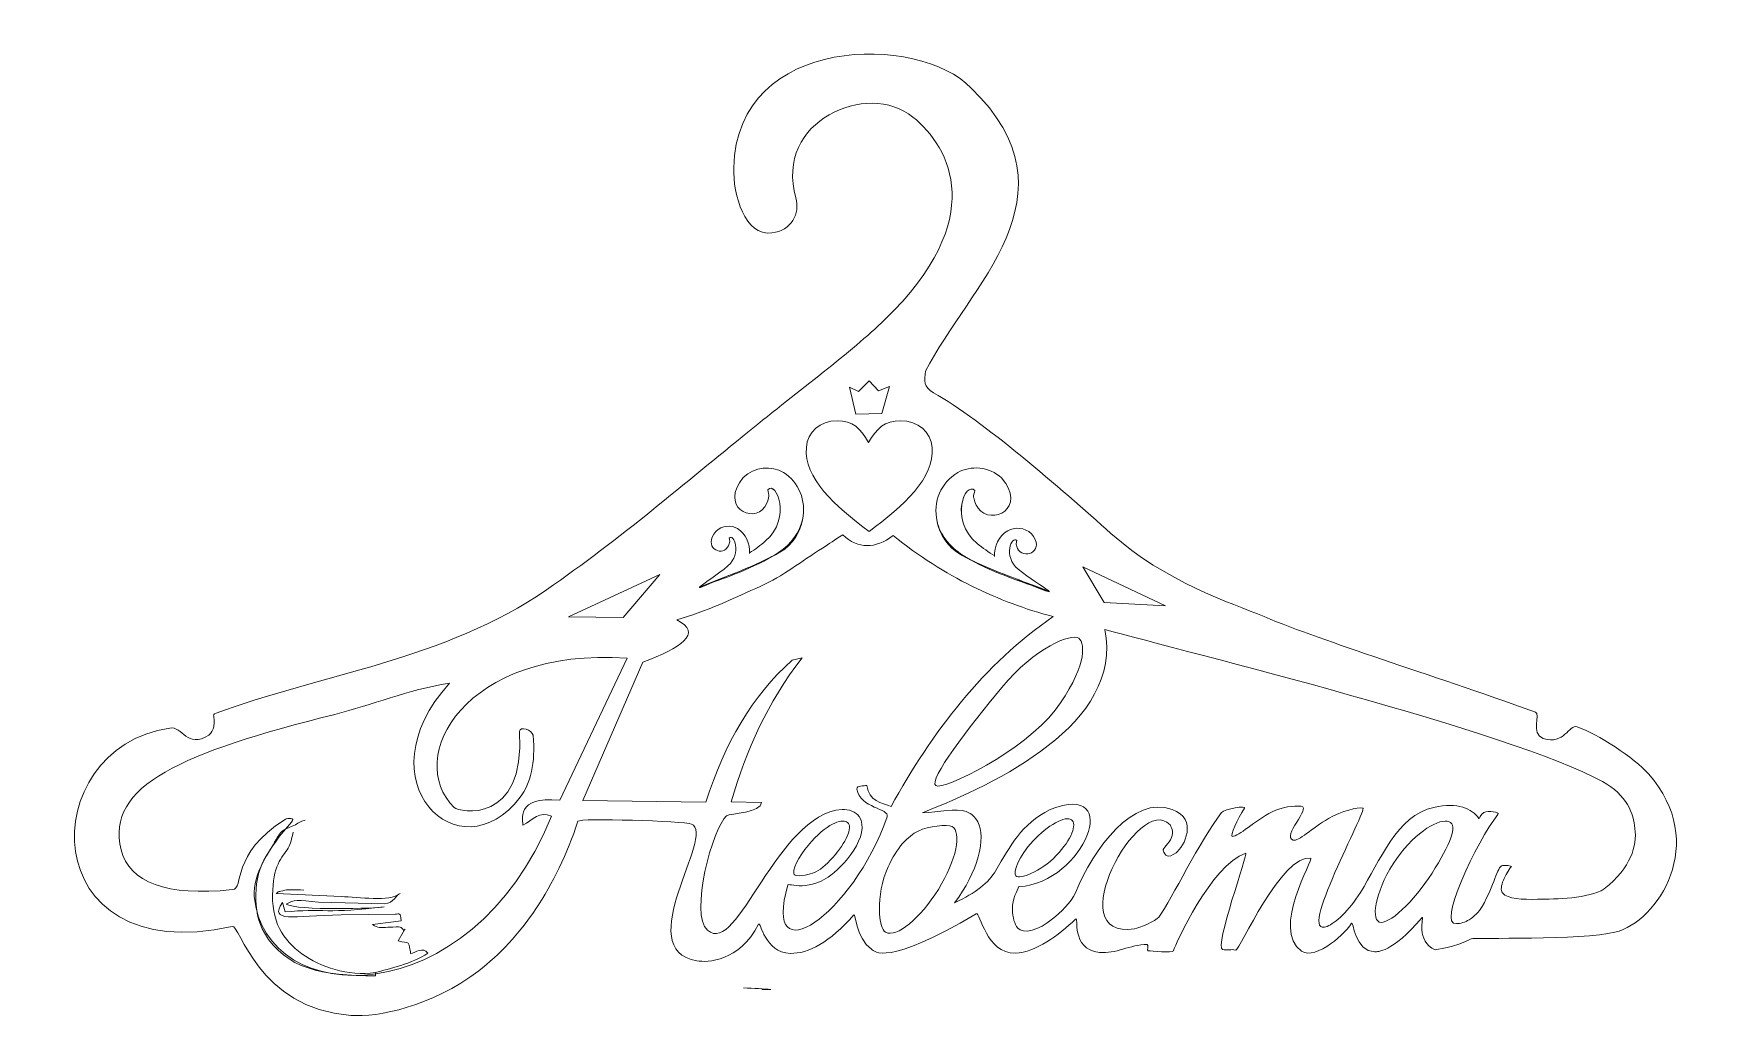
# Model space of a CAD drawing. Header units: millimetres. Extents: x -1234 to 1259, y 230 to 2117.
# Drawn here: x 788.5 to 1259.3, y 1802.2 to 2078.5 of the extents above; entities that cross this region are included whole.
import ezdxf

# ---------------------------------------------------------------- set-up
doc = ezdxf.new("R2010")
doc.units = ezdxf.units.MM
doc.header["$MEASUREMENT"] = 0
doc.layers.add('layer 1', color=7, linetype='Continuous')

msp = doc.modelspace()

# ---------------------------------------------------------------- linework, layer by layer
at = {"layer": 'layer 1', "color": 250, "lineweight": 9}
for points, knots in [([(1051.8511, 2063.184), (1083.0514, 2032.9505), (1051.0676, 2007.4914), (1039.0883, 1983.6517), (1039.0883, 1983.6517), (1038.6238, 1980.9791), (1038.4137, 1979.2358), (1041.272, 1977.6226), (1041.272, 1977.6226), (1055.2734, 1969.7236), (1076.9013, 1950.8164), (1091.1482, 1938.0999), (1091.1482, 1938.0999), (1106.5323, 1924.3681), (1124.7975, 1918.6224), (1134.1629, 1914.7368), (1134.1629, 1914.7368), (1152.323, 1907.2021), (1179.2742, 1899.1113), (1210.431, 1887.8983), (1210.431, 1887.8983), (1211.7969, 1887.4062), (1208.9498, 1881.7988), (1212.5765, 1880.5547), (1212.5765, 1880.5547), (1218.5242, 1878.5156), (1219.7256, 1884.5687), (1222.0975, 1883.7615), (1222.0975, 1883.7615), (1227.8128, 1881.8147), (1238.2041, 1875.0803), (1242.1488, 1870.6003), (1242.1488, 1870.6003), (1259.2763, 1851.1472), (1244.7245, 1828.9982), (1232.7304, 1826.1055), (1232.7304, 1826.1055), (1223.4224, 1823.8606), (1192.9229, 1824.5982), (1192.3119, 1824.2656), (1192.3119, 1824.2656), (1187.7987, 1821.8099), (1182.2164, 1821.1862), (1182.2005, 1821.194), (1182.2005, 1821.194), (1176.6706, 1823.4244), (1179.1006, 1830.8052), (1178.577, 1830.2063), (1178.577, 1830.2063), (1169.8098, 1820.1571), (1166.0392, 1820.646), (1165.263, 1820.641), (1165.263, 1820.641), (1159.5919, 1820.6117), (1159.2021, 1829.6038), (1158.7408, 1828.6207), (1158.7408, 1828.6207), (1157.7107, 1826.4281), (1148.7362, 1817.991), (1144.7066, 1820.7988), (1144.7066, 1820.7988), (1135.979, 1826.8841), (1148.1656, 1846.8105), (1147.3205, 1846.9262), (1147.3205, 1846.9262), (1138.986, 1848.0614), (1127.2306, 1820.8837), (1126.2147, 1821.1066), (1126.2147, 1821.1066), (1124.7933, 1821.4182), (1123.8951, 1820.9368), (1122.4602, 1821.2491), (1122.4602, 1821.2491), (1120.1024, 1821.7635), (1129.7855, 1848.574), (1129.0454, 1848.3126), (1129.0454, 1848.3126), (1119.0751, 1844.804), (1109.3804, 1822.8188), (1108.6991, 1820.9233), (1108.6991, 1820.9233), (1108.4211, 1820.1461), (1102.4733, 1820.8837), (1101.619, 1820.8536), (1101.619, 1820.8536), (1101.0569, 1820.8335), (1101.9013, 1822.6659), (1101.3403, 1822.6642), (1101.3403, 1822.6642), (1096.4949, 1822.6458), (1092.4631, 1819.9286), (1087.8823, 1820.4571), (1087.8823, 1820.4571), (1079.6691, 1821.4066), (1082.1911, 1830.7539), (1081.2242, 1829.8157), (1081.2242, 1829.8157), (1076.4446, 1825.1695), (1070.0098, 1820.4645), (1064.2942, 1820.2562), (1064.2942, 1820.2562), (1056.1418, 1819.9597), (1054.36, 1831.8682), (1053.315, 1831.2566), (1053.315, 1831.2566), (1027.7656, 1816.2923), (1024.7948, 1820.7182), (1023.8729, 1821.351), (1023.8729, 1821.351), (1019.4598, 1824.3891), (1019.4109, 1831.4717), (1018.9574, 1830.964), (1018.9574, 1830.964), (1012.0401, 1823.2709), (1006.2717, 1820.0209), (1001.0559, 1820.1748), (1001.0559, 1820.1748), (993.8718, 1820.3863), (992.6701, 1829.2727), (992.177, 1828.3328), (992.177, 1828.3328), (986.6672, 1817.8273), (977.7851, 1817.5687), (974.8387, 1818.0692), (974.8387, 1818.0692), (956.0248, 1821.2736), (980.3484, 1853.6225), (973.3239, 1856.4865), (973.3239, 1856.4865), (971.2371, 1857.3383), (941.7356, 1858.2022), (941.4288, 1857.2796), (941.4288, 1857.2796), (935.3361, 1838.8726), (925.2668, 1824.1857), (913.5429, 1815.2975), (913.5429, 1815.2975), (900.2434, 1805.2148), (885.2969, 1802.1657), (877.6313, 1802.7424), (877.6313, 1802.7424), (851.4208, 1804.7082), (846.3462, 1828.4891), (844.2986, 1827.7554), (844.2986, 1827.7554), (788.4825, 1815.2236), (788.6067, 1877.8569), (826.7594, 1883.4548), (826.7594, 1883.4548), (830.4023, 1883.99), (831.5333, 1877.5856), (837.7764, 1881.4543), (837.7764, 1881.4543), (838.3353, 1881.7999), (838.9979, 1883.09), (839.1115, 1883.7876), (839.1115, 1883.7876), (839.6938, 1887.3641), (838.2529, 1887.0599), (839.7677, 1887.6263), (839.7677, 1887.6263), (868.0668, 1898.1912), (904.4011, 1902.686), (932.6012, 1922.2612), (932.6012, 1922.2612), (953.4131, 1936.7086), (971.9032, 1952.5615), (989.1718, 1966.5787), (989.1718, 1966.5787), (1003.8368, 1978.483), (1018.0433, 1988.8565), (1027.6192, 1998.1292), (1027.6192, 1998.1292), (1056.8158, 2026.399), (1046.1365, 2046.4697), (1035.5161, 2055.037), (1035.5161, 2055.037), (1022.7709, 2065.3171), (996.4769, 2054.0638), (1002.6185, 2032.3339), (1002.6185, 2032.3339), (1003.8796, 2027.8709), (1001.4398, 2023.1592), (995.9067, 2022.4839), (995.9067, 2022.4839), (988.2729, 2021.5521), (984.988, 2033.0768), (985.1659, 2040.8188), (985.1659, 2040.8188), (986.033, 2078.4832), (1037.4642, 2078.3495), (1051.8511, 2063.184)], [0, 0, 0, 0, 0.02040816, 0.02040816, 0.02040816, 0.02040816, 0.04081633, 0.04081633, 0.04081633, 0.04081633, 0.06122449, 0.06122449, 0.06122449, 0.06122449, 0.08163265, 0.08163265, 0.08163265, 0.08163265, 0.10204082, 0.10204082, 0.10204082, 0.10204082, 0.12244898, 0.12244898, 0.12244898, 0.12244898, 0.14285714, 0.14285714, 0.14285714, 0.14285714, 0.16326531, 0.16326531, 0.16326531, 0.16326531, 0.18367347, 0.18367347, 0.18367347, 0.18367347, 0.20408163, 0.20408163, 0.20408163, 0.20408163, 0.2244898, 0.2244898, 0.2244898, 0.2244898, 0.24489796, 0.24489796, 0.24489796, 0.24489796, 0.26530612, 0.26530612, 0.26530612, 0.26530612, 0.28571429, 0.28571429, 0.28571429, 0.28571429, 0.30612245, 0.30612245, 0.30612245, 0.30612245, 0.32653061, 0.32653061, 0.32653061, 0.32653061, 0.34693878, 0.34693878, 0.34693878, 0.34693878, 0.36734694, 0.36734694, 0.36734694, 0.36734694, 0.3877551, 0.3877551, 0.3877551, 0.3877551, 0.40816327, 0.40816327, 0.40816327, 0.40816327, 0.42857143, 0.42857143, 0.42857143, 0.42857143, 0.44897959, 0.44897959, 0.44897959, 0.44897959, 0.46938776, 0.46938776, 0.46938776, 0.46938776, 0.48979592, 0.48979592, 0.48979592, 0.48979592, 0.51020408, 0.51020408, 0.51020408, 0.51020408, 0.53061224, 0.53061224, 0.53061224, 0.53061224, 0.55102041, 0.55102041, 0.55102041, 0.55102041, 0.57142857, 0.57142857, 0.57142857, 0.57142857, 0.59183673, 0.59183673, 0.59183673, 0.59183673, 0.6122449, 0.6122449, 0.6122449, 0.6122449, 0.63265306, 0.63265306, 0.63265306, 0.63265306, 0.65306122, 0.65306122, 0.65306122, 0.65306122, 0.67346939, 0.67346939, 0.67346939, 0.67346939, 0.69387755, 0.69387755, 0.69387755, 0.69387755, 0.71428571, 0.71428571, 0.71428571, 0.71428571, 0.73469388, 0.73469388, 0.73469388, 0.73469388, 0.75510204, 0.75510204, 0.75510204, 0.75510204, 0.7755102, 0.7755102, 0.7755102, 0.7755102, 0.79591837, 0.79591837, 0.79591837, 0.79591837, 0.81632653, 0.81632653, 0.81632653, 0.81632653, 0.83673469, 0.83673469, 0.83673469, 0.83673469, 0.85714286, 0.85714286, 0.85714286, 0.85714286, 0.87755102, 0.87755102, 0.87755102, 0.87755102, 0.89795918, 0.89795918, 0.89795918, 0.89795918, 0.91836735, 0.91836735, 0.91836735, 0.91836735, 0.93877551, 0.93877551, 0.93877551, 0.93877551, 0.95918367, 0.95918367, 0.95918367, 0.95918367, 1, 1, 1, 1]), ([(1017.6726, 1979.1307), (1017.6726, 1979.1307), (1020.2083, 1977.9605), (1020.2083, 1977.9605), (1020.2083, 1977.9605), (1020.2083, 1977.9605), (1023.2145, 1980.9119), (1023.2145, 1980.9119), (1023.2145, 1980.9119), (1023.2145, 1980.9119), (1025.8904, 1978.1006), (1025.8904, 1978.1006), (1025.8904, 1978.1006), (1025.8904, 1978.1006), (1028.8962, 1979.3652), (1028.8962, 1979.3652), (1028.8962, 1979.3652), (1028.8962, 1979.3652), (1026.7825, 1971.7786), (1026.7825, 1971.7786), (1026.7825, 1971.7786), (1026.7825, 1971.7786), (1019.4573, 1971.5911), (1019.4573, 1971.5911), (1019.4573, 1971.5911), (1019.4573, 1971.5911), (1017.6726, 1979.1307), (1017.6726, 1979.1307)], [0, 0, 0, 0, 0.125, 0.125, 0.125, 0.125, 0.25, 0.25, 0.25, 0.25, 0.375, 0.375, 0.375, 0.375, 0.5, 0.5, 0.5, 0.5, 0.625, 0.625, 0.625, 0.625, 0.75, 0.75, 0.75, 0.75, 1, 1, 1, 1]), ([(1023.0504, 1963.6641), (1025.2575, 1967.5979), (1027.6528, 1969.7512), (1032.0673, 1969.7512), (1032.0673, 1969.7512), (1036.941, 1969.7512), (1040.5083, 1966.5854), (1040.8956, 1962.2593), (1040.8956, 1962.2593), (1041.6686, 1953.6203), (1032.7964, 1945.7955), (1023.2379, 1938.656), (1023.2379, 1938.656), (1013.5902, 1945.7057), (1004.8988, 1953.7101), (1005.5819, 1962.2593), (1005.5819, 1962.2593), (1005.9279, 1966.589), (1009.349, 1969.7512), (1014.2213, 1969.7512), (1014.2213, 1969.7512), (1018.6373, 1969.7512), (1020.8433, 1967.5979), (1023.0504, 1963.6641)], [0, 0, 0, 0, 0.14285714, 0.14285714, 0.14285714, 0.14285714, 0.28571429, 0.28571429, 0.28571429, 0.28571429, 0.42857143, 0.42857143, 0.42857143, 0.42857143, 0.57142857, 0.57142857, 0.57142857, 0.57142857, 0.71428571, 0.71428571, 0.71428571, 0.71428571, 1, 1, 1, 1]), ([(989.5928, 1932.6428), (991.2017, 1933.5991), (992.7122, 1934.7905), (994.1365, 1936.0138), (994.1365, 1936.0138), (1001.5636, 1942.398), (997.0988, 1953.0797), (994.7488, 1950.325), (994.7488, 1950.325), (994.8924, 1949.6939), (995.1355, 1948.9638), (995.0587, 1948.5378), (995.0587, 1948.5378), (994.9851, 1948.1448), (994.6381, 1946.6007), (993.9178, 1945.578), (993.9178, 1945.578), (990.422, 1940.6109), (981.0712, 1945.7453), (987.8544, 1953.7596), (987.8544, 1953.7596), (990.9916, 1956.947), (995.9293, 1957.184), (999.1195, 1955.2366), (999.1195, 1955.2366), (1003.4891, 1952.5664), (1005.607, 1947.3305), (1004.4923, 1941.9275), (1004.4923, 1941.9275), (1003.8082, 1938.6097), (1001.9584, 1935.0307), (998.159, 1932.8402), (998.159, 1932.8402), (991.473, 1928.9857), (983.0108, 1926.0534), (975.8016, 1923.096)], [0, 0, 0, 0, 0.1, 0.1, 0.1, 0.1, 0.2, 0.2, 0.2, 0.2, 0.3, 0.3, 0.3, 0.3, 0.4, 0.4, 0.4, 0.4, 0.5, 0.5, 0.5, 0.5, 0.6, 0.6, 0.6, 0.6, 0.7, 0.7, 0.7, 0.7, 0.8, 0.8, 0.8, 0.8, 1, 1, 1, 1]), ([(994.1365, 1936.0138), (1001.5473, 1942.415), (997.0988, 1953.0797), (994.7488, 1950.325), (994.7488, 1950.325), (994.8924, 1949.6939), (995.1355, 1948.9638), (995.0587, 1948.5378), (995.0587, 1948.5378), (994.9851, 1948.1448), (994.6381, 1946.6007), (993.9178, 1945.578), (993.9178, 1945.578), (990.422, 1940.6109), (981.0712, 1945.7453), (987.8544, 1953.7596), (987.8544, 1953.7596), (990.9916, 1956.947), (995.9293, 1957.184), (999.1195, 1955.2366), (999.1195, 1955.2366), (1003.4891, 1952.5664), (1005.607, 1947.3298), (1004.4923, 1941.9275), (1004.4923, 1941.9275), (1003.8082, 1938.6097), (1001.4047, 1935.181), (997.76, 1932.7461), (997.76, 1932.7461), (995.5218, 1931.2508), (992.0719, 1929.4368), (988.1979, 1927.7868), (988.1979, 1927.7868), (982.6935, 1925.4446), (977.0677, 1923.6164), (975.8016, 1923.096)], [0, 0, 0, 0, 0.1, 0.1, 0.1, 0.1, 0.2, 0.2, 0.2, 0.2, 0.3, 0.3, 0.3, 0.3, 0.4, 0.4, 0.4, 0.4, 0.5, 0.5, 0.5, 0.5, 0.6, 0.6, 0.6, 0.6, 0.7, 0.7, 0.7, 0.7, 0.8, 0.8, 0.8, 0.8, 1, 1, 1, 1]), ([(1058.5053, 1931.8052), (1056.757, 1932.7943), (1055.1128, 1934.0274), (1053.5637, 1935.2935), (1053.5637, 1935.2935), (1045.4863, 1941.9031), (1050.3424, 1952.9616), (1052.8983, 1950.1092), (1052.8983, 1950.1092), (1052.7401, 1949.4544), (1052.4773, 1948.7002), (1052.5611, 1948.2591), (1052.5611, 1948.2591), (1052.64, 1947.8523), (1053.0182, 1946.2543), (1053.8021, 1945.1959), (1053.8021, 1945.1959), (1057.6046, 1940.053), (1067.7748, 1945.3671), (1060.3975, 1953.6638), (1060.3975, 1953.6638), (1056.9856, 1956.964), (1051.6134, 1957.2084), (1048.1438, 1955.192), (1048.1438, 1955.192), (1043.3893, 1952.4295), (1041.0856, 1947.0078), (1042.2969, 1941.416), (1042.2969, 1941.416), (1043.0429, 1937.9803), (1045.0562, 1934.2761), (1049.1881, 1932.0086), (1049.1881, 1932.0086), (1056.4602, 1928.0171), (1065.6653, 1924.984), (1073.5081, 1921.9226)], [0, 0, 0, 0, 0.1, 0.1, 0.1, 0.1, 0.2, 0.2, 0.2, 0.2, 0.3, 0.3, 0.3, 0.3, 0.4, 0.4, 0.4, 0.4, 0.5, 0.5, 0.5, 0.5, 0.6, 0.6, 0.6, 0.6, 0.7, 0.7, 0.7, 0.7, 0.8, 0.8, 0.8, 0.8, 1, 1, 1, 1]), ([(1053.5637, 1935.2935), (1045.5012, 1941.9201), (1050.3424, 1952.9616), (1052.8983, 1950.1092), (1052.8983, 1950.1092), (1052.7401, 1949.4544), (1052.4773, 1948.7002), (1052.5611, 1948.2591), (1052.5611, 1948.2591), (1052.64, 1947.8523), (1053.0182, 1946.2543), (1053.8021, 1945.1959), (1053.8021, 1945.1959), (1057.6046, 1940.053), (1067.7748, 1945.3671), (1060.3975, 1953.6638), (1060.3975, 1953.6638), (1056.9856, 1956.964), (1051.6134, 1957.2084), (1048.1438, 1955.192), (1048.1438, 1955.192), (1043.3893, 1952.4295), (1041.0856, 1947.0078), (1042.2969, 1941.416), (1042.2969, 1941.416), (1043.0429, 1937.9803), (1045.6569, 1934.4325), (1049.6225, 1931.9127), (1049.6225, 1931.9127), (1052.0563, 1930.3654), (1055.81, 1928.4866), (1060.0226, 1926.7786), (1060.0226, 1926.7786), (1066.0113, 1924.3522), (1072.1309, 1922.461), (1073.5081, 1921.9226)], [0, 0, 0, 0, 0.1, 0.1, 0.1, 0.1, 0.2, 0.2, 0.2, 0.2, 0.3, 0.3, 0.3, 0.3, 0.4, 0.4, 0.4, 0.4, 0.5, 0.5, 0.5, 0.5, 0.6, 0.6, 0.6, 0.6, 0.7, 0.7, 0.7, 0.7, 0.8, 0.8, 0.8, 0.8, 1, 1, 1, 1]), ([(983.7109, 1926.2965), (968.6281, 1919.5549), (977.8583, 1924.0968), (983.5538, 1929.0161), (983.5538, 1929.0161), (987.5746, 1932.4868), (985.1609, 1938.2711), (983.8874, 1936.7772), (983.8874, 1936.7772), (983.9652, 1936.4337), (984.0972, 1936.0389), (984.0555, 1935.8079), (984.0555, 1935.8079), (984.0158, 1935.5953), (983.8259, 1934.7576), (983.436, 1934.2033), (983.436, 1934.2033), (981.5406, 1931.5087), (976.4702, 1934.2931), (980.1486, 1938.6401), (980.1486, 1938.6401), (981.8498, 1940.3682), (984.5274, 1940.4959), (986.2572, 1939.4406), (986.2572, 1939.4406), (988.4526, 1938.0999), (989.9052, 1935.1726), (989.6282, 1932.4203)], [0, 0, 0, 0, 0.125, 0.125, 0.125, 0.125, 0.25, 0.25, 0.25, 0.25, 0.375, 0.375, 0.375, 0.375, 0.5, 0.5, 0.5, 0.5, 0.625, 0.625, 0.625, 0.625, 0.75, 0.75, 0.75, 0.75, 1, 1, 1, 1]), ([(1064.9047, 1925.2345), (1081.3116, 1918.2577), (1071.2717, 1922.9584), (1065.0746, 1928.0507), (1065.0746, 1928.0507), (1060.7014, 1931.6431), (1063.327, 1937.6308), (1064.7123, 1936.0853), (1064.7123, 1936.0853), (1064.6278, 1935.729), (1064.4838, 1935.319), (1064.5301, 1935.0809), (1064.5301, 1935.0809), (1064.574, 1934.8609), (1064.7788, 1933.9938), (1065.2023, 1933.42), (1065.2023, 1933.42), (1067.265, 1930.6307), (1072.7815, 1933.5134), (1068.7798, 1938.0125), (1068.7798, 1938.0125), (1066.9297, 1939.8011), (1064.0168, 1939.9348), (1062.1348, 1938.8424), (1062.1348, 1938.8424), (1059.747, 1937.4536), (1058.1667, 1934.424), (1058.4692, 1931.5741)], [0, 0, 0, 0, 0.125, 0.125, 0.125, 0.125, 0.25, 0.25, 0.25, 0.25, 0.375, 0.375, 0.375, 0.375, 0.5, 0.5, 0.5, 0.5, 0.625, 0.625, 0.625, 0.625, 0.75, 0.75, 0.75, 0.75, 1, 1, 1, 1]), ([(1015.8108, 1937.6704), (1020.1797, 1933.6755), (1024.8744, 1933.7275), (1029.9929, 1937.4737), (1029.9929, 1937.4737), (1044.4403, 1925.8956), (1059.4866, 1918.8113), (1074.933, 1914.724), (1074.933, 1914.724), (1055.5932, 1901.566), (1040.7057, 1882.0726), (1029.383, 1861.4217), (1029.383, 1861.4217), (1026.6541, 1862.4809), (1023.1774, 1862.8003), (1022.5785, 1867.3557), (1022.5785, 1867.3557), (1021.7921, 1867.0826), (1019.6108, 1867.4253), (1019.7923, 1866.3004), (1019.7923, 1866.3004), (1020.6604, 1860.9007), (1029.0628, 1860.8444), (1028.2729, 1858.5492), (1028.2729, 1858.5492), (1018.6826, 1830.7567), (992.9047, 1813.6239), (1000.4015, 1839.4121), (1000.4015, 1839.4121), (1000.4871, 1839.706), (1003.1548, 1838.8581), (1005.2129, 1839.1807), (1005.2129, 1839.1807), (1008.4042, 1839.6834), (1009.9441, 1840.462), (1011.6637, 1841.5845), (1011.6637, 1841.5845), (1015.9049, 1844.3544), (1023.7908, 1853.377), (1020.4436, 1858.5885), (1020.4436, 1858.5885), (1019.6444, 1859.8337), (1017.3726, 1860.7454), (1015.6102, 1860.5957), (1015.6102, 1860.5957), (997.0012, 1859.0229), (986.4355, 1819.2387), (977.8262, 1826.6408), (977.8262, 1826.6408), (972.662, 1831.0825), (979.2688, 1855.6067), (983.1923, 1858.7516), (983.1923, 1858.7516), (984.2461, 1859.596), (992.9652, 1859.6017), (992.9443, 1862.5187), (992.9443, 1862.5187), (992.9443, 1862.5187), (984.4736, 1862.7002), (984.4736, 1862.7002), (984.4736, 1862.7002), (988.7399, 1877.4727), (994.5978, 1890.4163), (1004.3745, 1903.1901), (1004.3745, 1903.1901), (1004.3745, 1903.1901), (1001.5844, 1902.5307), (1001.5844, 1902.5307), (1001.5844, 1902.5307), (990.2791, 1892.3319), (982.6758, 1879.3491), (977.3811, 1862.6567), (977.3811, 1862.6567), (977.3811, 1862.6567), (942.806, 1863.1205), (942.806, 1863.1205), (942.806, 1863.1205), (942.806, 1863.1205), (959.6501, 1901.9813), (959.6501, 1901.9813), (959.6501, 1901.9813), (970.3018, 1905.9452), (976.6241, 1909.9083), (969.2274, 1913.8729), (969.2274, 1913.8729), (977.1342, 1916.0202), (985.4878, 1920.012), (992.7819, 1923.2793), (992.7819, 1923.2793), (998.926, 1926.0308), (1004.157, 1930.2635), (1010.1153, 1933.968), (1010.1153, 1933.968), (1012.2552, 1935.2989), (1013.2407, 1936.1532), (1015.8108, 1937.6704)], [0, 0, 0, 0, 0.04, 0.04, 0.04, 0.04, 0.08, 0.08, 0.08, 0.08, 0.12, 0.12, 0.12, 0.12, 0.16, 0.16, 0.16, 0.16, 0.2, 0.2, 0.2, 0.2, 0.24, 0.24, 0.24, 0.24, 0.28, 0.28, 0.28, 0.28, 0.32, 0.32, 0.32, 0.32, 0.36, 0.36, 0.36, 0.36, 0.4, 0.4, 0.4, 0.4, 0.44, 0.44, 0.44, 0.44, 0.48, 0.48, 0.48, 0.48, 0.52, 0.52, 0.52, 0.52, 0.56, 0.56, 0.56, 0.56, 0.6, 0.6, 0.6, 0.6, 0.64, 0.64, 0.64, 0.64, 0.68, 0.68, 0.68, 0.68, 0.72, 0.72, 0.72, 0.72, 0.76, 0.76, 0.76, 0.76, 0.8, 0.8, 0.8, 0.8, 0.84, 0.84, 0.84, 0.84, 0.88, 0.88, 0.88, 0.88, 0.92, 0.92, 0.92, 0.92, 1, 1, 1, 1]), ([(954.1457, 1914.5266), (954.1457, 1914.5266), (938.758, 1914.6727), (938.758, 1914.6727), (938.758, 1914.6727), (938.758, 1914.6727), (964.4046, 1926.5795), (964.4046, 1926.5795), (964.4046, 1926.5795), (964.4046, 1926.5795), (954.1457, 1914.5266), (954.1457, 1914.5266)], [0, 0, 0, 0, 0.25, 0.25, 0.25, 0.25, 0.5, 0.5, 0.5, 0.5, 1, 1, 1, 1]), ([(1083.206, 1928.6942), (1083.206, 1928.6942), (1106.4811, 1917.8049), (1106.4811, 1917.8049), (1106.4811, 1917.8049), (1106.4811, 1917.8049), (1089.2082, 1918.7165), (1089.2082, 1918.7165), (1089.2082, 1918.7165), (1089.2082, 1918.7165), (1083.206, 1928.6942), (1083.206, 1928.6942)], [0, 0, 0, 0, 0.25, 0.25, 0.25, 0.25, 0.5, 0.5, 0.5, 0.5, 1, 1, 1, 1]), ([(1089.4374, 1911.1054), (1111.7633, 1904.9681), (1203.7616, 1882.4441), (1229.2095, 1868.4279), (1229.2095, 1868.4279), (1236.1297, 1864.6151), (1237.8949, 1859.3859), (1238.3537, 1855.2706), (1238.3537, 1855.2706), (1238.919, 1850.1787), (1237.3101, 1844.4941), (1229.7058, 1838.2475), (1229.7058, 1838.2475), (1225.2683, 1835.5161), (1216.1742, 1835.4277), (1211.0098, 1835.3446), (1211.0098, 1835.3446), (1206.7898, 1835.2774), (1202.5199, 1835.4422), (1201.205, 1837.0695), (1201.205, 1837.0695), (1200.517, 1837.9206), (1200.7816, 1839.2447), (1201.3791, 1840.6955), (1201.3791, 1840.6955), (1201.9426, 1842.0702), (1202.8249, 1843.6221), (1203.6272, 1844.5352), (1203.6272, 1844.5352), (1203.849, 1844.7856), (1201.7477, 1844.9091), (1201.164, 1844.8199), (1201.164, 1844.8199), (1199.5314, 1844.5695), (1198.8844, 1839.2674), (1195.4123, 1833.3561), (1195.4123, 1833.3561), (1194.4256, 1831.6782), (1193.2211, 1830.5388), (1191.7474, 1829.6116), (1191.7474, 1829.6116), (1190.6836, 1828.9426), (1189.311, 1828.5167), (1188.2179, 1828.5234), (1188.2179, 1828.5234), (1182.5419, 1827.6093), (1193.952, 1851.7033), (1199.8307, 1859.2012), (1199.8307, 1859.2012), (1200.4197, 1859.9505), (1197.1305, 1860.2713), (1195.9029, 1859.7531), (1195.9029, 1859.7531), (1194.9326, 1859.3431), (1194.6743, 1857.7536), (1194.467, 1858.0508), (1194.467, 1858.0508), (1192.5355, 1860.8345), (1188.6354, 1862.6231), (1181.8319, 1861.1677), (1181.8319, 1861.1677), (1171.4743, 1858.9532), (1166.6214, 1845.9215), (1161.2344, 1837.2973), (1161.2344, 1837.2973), (1157.9183, 1831.9899), (1154.2654, 1828.7537), (1151.8464, 1827.7402), (1151.8464, 1827.7402), (1142.9021, 1823.9908), (1163.3322, 1860.7485), (1161.9048, 1860.9636), (1161.9048, 1860.9636), (1160.4431, 1861.1854), (1156.0583, 1860.2756), (1152.2087, 1858.0055), (1152.2087, 1858.0055), (1147.7061, 1855.3499), (1143.7582, 1851.5388), (1142.3435, 1851.98), (1142.3435, 1851.98), (1139.0097, 1853.0175), (1147.5214, 1861.0956), (1144.5817, 1861.4603), (1144.5817, 1861.4603), (1142.4542, 1861.7242), (1139.1632, 1861.2855), (1136.4092, 1859.8893), (1136.4092, 1859.8893), (1131.4977, 1857.3981), (1127.0651, 1853.0098), (1125.2333, 1852.9949), (1125.2333, 1852.9949), (1124.563, 1852.9896), (1126.5207, 1858.0207), (1128.6973, 1860.9219), (1128.6973, 1860.9219), (1129.3723, 1861.8215), (1123.0146, 1860.7369), (1122.2398, 1859.7354), (1122.2398, 1859.7354), (1116.059, 1851.7235), (1108.3344, 1835.5798), (1104.6015, 1830.3534), (1104.6015, 1830.3534), (1103.8824, 1829.3459), (1098.975, 1827.2616), (1097.7553, 1827.0766), (1097.7553, 1827.0766), (1076.4117, 1823.8422), (1099.0288, 1865.7333), (1107.7372, 1856.2219), (1107.7372, 1856.2219), (1107.9757, 1855.9622), (1108.8647, 1854.3374), (1108.1572, 1852.6645), (1108.1572, 1852.6645), (1107.4337, 1850.9498), (1105.6511, 1849.6349), (1105.8199, 1849.1393), (1105.8199, 1849.1393), (1106.3668, 1847.5414), (1107.1482, 1846.7214), (1109.4469, 1848.4378), (1109.4469, 1848.4378), (1111.6505, 1850.0835), (1115.7785, 1857.8332), (1108.3294, 1860.5805), (1108.3294, 1860.5805), (1097.3754, 1864.6225), (1086.3877, 1849.734), (1081.1602, 1837.182), (1081.1602, 1837.182), (1080.0066, 1834.4128), (1076.9116, 1831.6825), (1074.7162, 1829.8214), (1074.7162, 1829.8214), (1070.9172, 1826.6029), (1066.445, 1825.4592), (1064.9628, 1827.2892), (1064.9628, 1827.2892), (1064.0724, 1828.3915), (1063.5354, 1830.0878), (1063.4664, 1832.6949), (1063.4664, 1832.6949), (1063.3949, 1835.3035), (1064.7947, 1837.8357), (1065.3091, 1838.9044), (1065.3091, 1838.9044), (1083.6875, 1840.0007), (1094.9617, 1868.7261), (1074.0617, 1860.5858), (1074.0617, 1860.5858), (1065.787, 1856.2573), (1063.0129, 1850.4701), (1058.8155, 1843.4378), (1058.8155, 1843.4378), (1056.7882, 1840.0421), (1053.1873, 1837.1173), (1047.2205, 1834.3937), (1047.2205, 1834.3937), (1053.7197, 1842.765), (1056.1907, 1852.8446), (1053.7483, 1857.0748), (1053.7483, 1857.0748), (1052.9082, 1858.5305), (1052.1462, 1859.3144), (1050.4651, 1859.9632), (1050.4651, 1859.9632), (1047.7362, 1861.0132), (1042.7253, 1859.7909), (1038.2145, 1859.659), (1038.2145, 1859.659), (1058.8951, 1867.8378), (1094.6794, 1884.5687), (1089.4374, 1911.1054)], [0, 0, 0, 0, 0.02222222, 0.02222222, 0.02222222, 0.02222222, 0.04444444, 0.04444444, 0.04444444, 0.04444444, 0.06666667, 0.06666667, 0.06666667, 0.06666667, 0.08888889, 0.08888889, 0.08888889, 0.08888889, 0.11111111, 0.11111111, 0.11111111, 0.11111111, 0.13333333, 0.13333333, 0.13333333, 0.13333333, 0.15555556, 0.15555556, 0.15555556, 0.15555556, 0.17777778, 0.17777778, 0.17777778, 0.17777778, 0.2, 0.2, 0.2, 0.2, 0.22222222, 0.22222222, 0.22222222, 0.22222222, 0.24444444, 0.24444444, 0.24444444, 0.24444444, 0.26666667, 0.26666667, 0.26666667, 0.26666667, 0.28888889, 0.28888889, 0.28888889, 0.28888889, 0.31111111, 0.31111111, 0.31111111, 0.31111111, 0.33333333, 0.33333333, 0.33333333, 0.33333333, 0.35555556, 0.35555556, 0.35555556, 0.35555556, 0.37777778, 0.37777778, 0.37777778, 0.37777778, 0.4, 0.4, 0.4, 0.4, 0.42222222, 0.42222222, 0.42222222, 0.42222222, 0.44444444, 0.44444444, 0.44444444, 0.44444444, 0.46666667, 0.46666667, 0.46666667, 0.46666667, 0.48888889, 0.48888889, 0.48888889, 0.48888889, 0.51111111, 0.51111111, 0.51111111, 0.51111111, 0.53333333, 0.53333333, 0.53333333, 0.53333333, 0.55555556, 0.55555556, 0.55555556, 0.55555556, 0.57777778, 0.57777778, 0.57777778, 0.57777778, 0.6, 0.6, 0.6, 0.6, 0.62222222, 0.62222222, 0.62222222, 0.62222222, 0.64444444, 0.64444444, 0.64444444, 0.64444444, 0.66666667, 0.66666667, 0.66666667, 0.66666667, 0.68888889, 0.68888889, 0.68888889, 0.68888889, 0.71111111, 0.71111111, 0.71111111, 0.71111111, 0.73333333, 0.73333333, 0.73333333, 0.73333333, 0.75555556, 0.75555556, 0.75555556, 0.75555556, 0.77777778, 0.77777778, 0.77777778, 0.77777778, 0.8, 0.8, 0.8, 0.8, 0.82222222, 0.82222222, 0.82222222, 0.82222222, 0.84444444, 0.84444444, 0.84444444, 0.84444444, 0.86666667, 0.86666667, 0.86666667, 0.86666667, 0.88888889, 0.88888889, 0.88888889, 0.88888889, 0.91111111, 0.91111111, 0.91111111, 0.91111111, 0.93333333, 0.93333333, 0.93333333, 0.93333333, 0.95555556, 0.95555556, 0.95555556, 0.95555556, 1, 1, 1, 1]), ([(1075.4555, 1888.4689), (1066.8515, 1877.1006), (1043.9528, 1865.7553), (1041.918, 1867.286), (1041.918, 1867.286), (1039.8832, 1868.8174), (1051.1263, 1883.6748), (1060.4807, 1894.8567), (1060.4807, 1894.8567), (1069.8375, 1906.0375), (1080.0579, 1910.1719), (1082.0913, 1908.6405), (1082.0913, 1908.6405), (1084.1261, 1907.1098), (1084.0589, 1899.8362), (1075.4555, 1888.4689)], [0, 0, 0, 0, 0.2, 0.2, 0.2, 0.2, 0.4, 0.4, 0.4, 0.4, 0.6, 0.6, 0.6, 0.6, 1, 1, 1, 1]), ([(905.3414, 1896.0531), (880.2753, 1868.395), (908.2182, 1841.7946), (925.1702, 1863.9865), (925.1702, 1863.9865), (928.0897, 1867.8078), (929.5876, 1873.6433), (928.7987, 1881.4139), (928.7987, 1881.4139), (928.6466, 1882.9171), (924.9551, 1884.0236), (925.0425, 1882.5265), (925.0425, 1882.5265), (926.5714, 1856.0705), (907.9964, 1859.7884), (906.6362, 1861.1292), (906.6362, 1861.1292), (892.5524, 1875.0053), (909.5278, 1906.2172), (955.2116, 1903.0776), (955.2116, 1903.0776), (955.2116, 1903.0776), (936.2845, 1863.1516), (936.2845, 1863.1516), (936.2845, 1863.1516), (923.793, 1864.5808), (925.9891, 1857.1696), (925.964, 1856.2091), (925.964, 1856.2091), (928.7198, 1857.5587), (930.6386, 1860.3453), (933.9858, 1858.6794), (933.9858, 1858.6794), (911.2202, 1802.4633), (853.3127, 1804.3905), (850.4756, 1836.1872), (850.4756, 1836.1872), (849.9531, 1842.0281), (854.6605, 1850.1373), (860.9903, 1857.021), (860.9903, 1857.021), (862.1739, 1858.308), (859.7963, 1858.1668), (859.1889, 1857.7862), (859.1889, 1857.7862), (843.6056, 1847.99), (847.8249, 1838.4279), (844.3255, 1838.0636), (844.3255, 1838.0636), (825.8318, 1836.1412), (815.4055, 1840.0495), (813.0849, 1849.2737), (813.0849, 1849.2737), (808.5303, 1867.3776), (830.5385, 1876.6092), (873.1634, 1887.2909), (873.1634, 1887.2909), (883.5157, 1889.8846), (893.4262, 1894.1492), (905.3414, 1896.0531)], [0, 0, 0, 0, 0.0625, 0.0625, 0.0625, 0.0625, 0.125, 0.125, 0.125, 0.125, 0.1875, 0.1875, 0.1875, 0.1875, 0.25, 0.25, 0.25, 0.25, 0.3125, 0.3125, 0.3125, 0.3125, 0.375, 0.375, 0.375, 0.375, 0.4375, 0.4375, 0.4375, 0.4375, 0.5, 0.5, 0.5, 0.5, 0.5625, 0.5625, 0.5625, 0.5625, 0.625, 0.625, 0.625, 0.625, 0.6875, 0.6875, 0.6875, 0.6875, 0.75, 0.75, 0.75, 0.75, 0.8125, 0.8125, 0.8125, 0.8125, 0.875, 0.875, 0.875, 0.875, 1, 1, 1, 1]), ([(864.7606, 1857.5368), (863.3569, 1857.119), (863.1064, 1857.0394), (862.0512, 1856.2212), (862.0512, 1856.2212), (856.6472, 1854.2196), (858.2639, 1854.2642), (853.8203, 1847.459), (853.8203, 1847.459), (850.1597, 1841.8502), (849.9032, 1831.5926), (853.3304, 1825.9064), (853.3304, 1825.9064), (859.4475, 1815.7588), (869.5144, 1813.8616), (884.5508, 1813.844), (884.5508, 1813.844), (884.5508, 1813.844), (884.5508, 1814.7598), (884.5508, 1814.7598), (884.5508, 1814.7598), (876.7926, 1813.6869), (868.9615, 1816.3815), (863.8897, 1820.0319), (863.8897, 1820.0319), (858.6452, 1823.8057), (854.993, 1829.3601), (855.7366, 1837.9776), (855.7366, 1837.9776), (855.7879, 1845.5653), (858.9526, 1847.5244), (860.2651, 1850.2324), (860.2651, 1850.2324), (860.9195, 1851.5824), (861.0925, 1852.9468), (861.4109, 1854.2122)], [0, 0, 0, 0, 0.1, 0.1, 0.1, 0.1, 0.2, 0.2, 0.2, 0.2, 0.3, 0.3, 0.3, 0.3, 0.4, 0.4, 0.4, 0.4, 0.5, 0.5, 0.5, 0.5, 0.6, 0.6, 0.6, 0.6, 0.7, 0.7, 0.7, 0.7, 0.8, 0.8, 0.8, 0.8, 1, 1, 1, 1]), ([(1007.022, 1851.5926), (1004.5206, 1848.8393), (1001.7811, 1844.6579), (1002.044, 1842.6507), (1002.044, 1842.6507), (1002.1657, 1841.7207), (1004.0982, 1841.6719), (1007.5477, 1842.7742), (1007.5477, 1842.7742), (1009.4081, 1843.3692), (1011.058, 1844.9324), (1012.9811, 1847.0875), (1012.9811, 1847.0875), (1016.7273, 1851.3312), (1018.6783, 1855.5784), (1017.1561, 1856.888), (1017.1561, 1856.888), (1015.9201, 1857.9535), (1012.1639, 1857.257), (1007.022, 1851.5926)], [0, 0, 0, 0, 0.16666667, 0.16666667, 0.16666667, 0.16666667, 0.33333333, 0.33333333, 0.33333333, 0.33333333, 0.5, 0.5, 0.5, 0.5, 0.66666667, 0.66666667, 0.66666667, 0.66666667, 1, 1, 1, 1]), ([(1027.8024, 1826.1154), (1031.0202, 1824.4471), (1037.5307, 1829.9625), (1042.6641, 1838.1382), (1042.6641, 1838.1382), (1047.7999, 1846.3163), (1049.2585, 1854.3374), (1046.4977, 1855.7691), (1046.4977, 1855.7691), (1045.1418, 1856.4699), (1039.8758, 1855.9268), (1037.01, 1854.5189), (1037.01, 1854.5189), (1034.0819, 1853.0798), (1031.0152, 1849.9098), (1028.5502, 1844.4471), (1028.5502, 1844.4471), (1024.8602, 1836.2672), (1025.9324, 1827.0844), (1027.8024, 1826.1154)], [0, 0, 0, 0, 0.16666667, 0.16666667, 0.16666667, 0.16666667, 0.33333333, 0.33333333, 0.33333333, 0.33333333, 0.5, 0.5, 0.5, 0.5, 0.66666667, 0.66666667, 0.66666667, 0.66666667, 1, 1, 1, 1]), ([(1069.2485, 1851.7461), (1065.187, 1847.4271), (1063.5615, 1842.8952), (1064.4647, 1841.9082), (1064.4647, 1841.9082), (1065.3678, 1840.9226), (1071.4514, 1843.0197), (1075.7941, 1847.6178), (1075.7941, 1847.6178), (1080.1386, 1852.2159), (1081.6654, 1856.4334), (1080.0388, 1857.7031), (1080.0388, 1857.7031), (1078.4137, 1858.9716), (1073.3082, 1856.0648), (1069.2485, 1851.7461)], [0, 0, 0, 0, 0.2, 0.2, 0.2, 0.2, 0.4, 0.4, 0.4, 0.4, 0.6, 0.6, 0.6, 0.6, 1, 1, 1, 1]), ([(1171.4039, 1846.7776), (1165.8319, 1838.9119), (1163.9842, 1829.9954), (1166.4955, 1828.9763), (1166.4955, 1828.9763), (1169.005, 1827.9581), (1176.2397, 1834.6625), (1181.3427, 1842.7154), (1181.3427, 1842.7154), (1186.4435, 1850.7677), (1188.6488, 1856.126), (1186.1385, 1857.1445), (1186.1385, 1857.1445), (1183.629, 1858.1619), (1176.9766, 1854.6424), (1171.4039, 1846.7776)], [0, 0, 0, 0, 0.2, 0.2, 0.2, 0.2, 0.4, 0.4, 0.4, 0.4, 0.6, 0.6, 0.6, 0.6, 1, 1, 1, 1]), ([(855.7366, 1837.9776), (854.993, 1829.3601), (858.6452, 1823.8057), (863.8897, 1820.0319), (863.8897, 1820.0319), (868.9615, 1816.3815), (876.7926, 1813.6869), (884.5508, 1814.7598), (884.5508, 1814.7598), (888.3123, 1815.859), (894.8536, 1817.2192), (899.2635, 1820.2017), (899.2635, 1820.2017), (897.8446, 1822.1095), (895.7426, 1820.421), (894.4673, 1820.0184), (894.4673, 1820.0184), (894.3824, 1820.1847), (894.3562, 1820.4613), (894.3343, 1820.5622), (894.3343, 1820.5622), (894.3343, 1820.5622), (894.069, 1821.9174), (894.069, 1821.9174), (894.069, 1821.9174), (893.7237, 1823.6119), (893.9876, 1822.9489), (890.9453, 1823.6589), (890.9453, 1823.6589), (890.9453, 1823.6589), (892.2928, 1826.1257), (892.2928, 1826.1257), (892.2928, 1826.1257), (892.9525, 1827.3893), (893.1743, 1826.9683), (892.4626, 1826.6354), (892.4626, 1826.6354), (891.5425, 1827.7402), (892.2298, 1827.6405), (888.0258, 1827.5018), (888.0258, 1827.5018), (886.0345, 1827.4363), (885.2749, 1827.1742), (883.7435, 1828.2889), (883.7435, 1828.2889), (883.7435, 1828.2889), (891.7972, 1829.2805), (891.7972, 1829.2805), (891.7972, 1829.2805), (891.5467, 1831.8824), (891.3022, 1831.1112), (890.0613, 1831.2053), (890.0613, 1831.2053), (890.0613, 1831.2053), (874.9336, 1830.9506), (874.9336, 1830.9506), (874.9336, 1830.9506), (861.1901, 1830.6633), (854.6166, 1828.7552), (858.4015, 1834.4188), (858.4015, 1834.4188), (858.4015, 1834.4188), (859.1529, 1831.795), (859.1529, 1831.795), (859.1529, 1831.795), (869.2261, 1832.8283), (871.8004, 1831.2261), (886.9479, 1833.261), (886.9479, 1833.261), (885.2371, 1832.7653), (862.3193, 1832.1176), (859.4712, 1833.9862), (859.4712, 1833.9862), (861.552, 1835.2229), (862.6437, 1835.2455), (868.5734, 1834.5458), (868.5734, 1834.5458), (868.5734, 1834.5458), (887.1831, 1834.1114), (887.1831, 1834.1114), (887.1831, 1834.1114), (889.5791, 1834.0937), (890.5604, 1836.8484), (891.4887, 1836.9871), (891.4887, 1836.9871), (888.4817, 1834.475), (879.7737, 1836.0478), (874.9325, 1836.096), (874.9325, 1836.096), (874.9325, 1836.096), (856.6592, 1836.9828), (856.6592, 1836.9828), (856.6592, 1836.9828), (857.5974, 1837.6199), (856.8849, 1837.3603), (858.4874, 1837.7611), (858.4874, 1837.7611), (859.5452, 1838.0257), (859.5721, 1837.9684), (860.611, 1838.0246), (860.611, 1838.0246), (861.4084, 1838.066), (863.457, 1837.961), (864.4086, 1837.95)], [0, 0, 0, 0, 0.03703704, 0.03703704, 0.03703704, 0.03703704, 0.07407407, 0.07407407, 0.07407407, 0.07407407, 0.11111111, 0.11111111, 0.11111111, 0.11111111, 0.14814815, 0.14814815, 0.14814815, 0.14814815, 0.18518519, 0.18518519, 0.18518519, 0.18518519, 0.22222222, 0.22222222, 0.22222222, 0.22222222, 0.25925926, 0.25925926, 0.25925926, 0.25925926, 0.2962963, 0.2962963, 0.2962963, 0.2962963, 0.33333333, 0.33333333, 0.33333333, 0.33333333, 0.37037037, 0.37037037, 0.37037037, 0.37037037, 0.40740741, 0.40740741, 0.40740741, 0.40740741, 0.44444444, 0.44444444, 0.44444444, 0.44444444, 0.48148148, 0.48148148, 0.48148148, 0.48148148, 0.51851852, 0.51851852, 0.51851852, 0.51851852, 0.55555556, 0.55555556, 0.55555556, 0.55555556, 0.59259259, 0.59259259, 0.59259259, 0.59259259, 0.62962963, 0.62962963, 0.62962963, 0.62962963, 0.66666667, 0.66666667, 0.66666667, 0.66666667, 0.7037037, 0.7037037, 0.7037037, 0.7037037, 0.74074074, 0.74074074, 0.74074074, 0.74074074, 0.77777778, 0.77777778, 0.77777778, 0.77777778, 0.81481481, 0.81481481, 0.81481481, 0.81481481, 0.85185185, 0.85185185, 0.85185185, 0.85185185, 0.88888889, 0.88888889, 0.88888889, 0.88888889, 0.92592593, 0.92592593, 0.92592593, 0.92592593, 1, 1, 1, 1]), ([(987.8849, 1810.4624), (990.9229, 1810.3396), (993.6844, 1810.1893), (995.6477, 1810.0071), (995.6477, 1810.0071), (995.6477, 1810.0071), (993.0391, 1810.0474), (993.0391, 1810.0474)], [0, 0, 0, 0, 0.33333333, 0.33333333, 0.33333333, 0.33333333, 1, 1, 1, 1])]:
    msp.add_open_spline(points, degree=3, knots=knots, dxfattribs=at)

doc.saveas('drawing.dxf')
